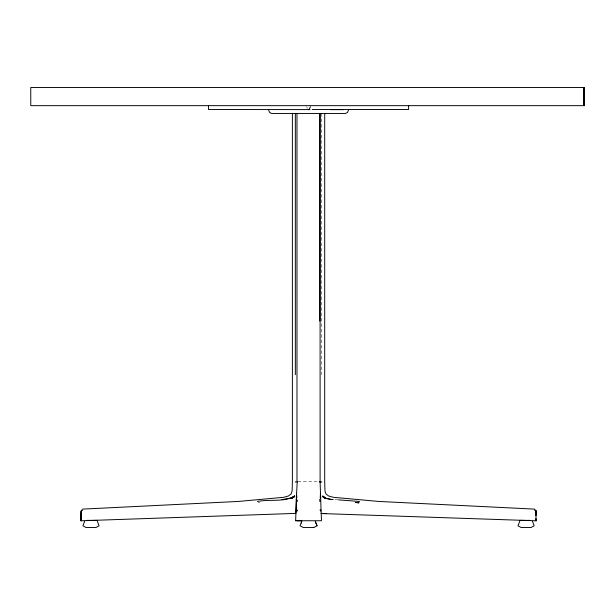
<?xml version="1.0" encoding="UTF-8"?>
<svg xmlns="http://www.w3.org/2000/svg" width="615" height="615" viewBox="0 0 615 615"><rect width="100%" height="100%" fill="white"/><g stroke="black" fill="none" stroke-linecap="round" stroke-linejoin="round"><path stroke-width="0.46" stroke-dasharray="3.08 2.31" d="M258.208 502.824L259.822 502.747M297.921 481.73L319.17 481.73M337.935 499.818L331.385 499.211L335.229 499.611M331.477 499.119L333.207 499.457L331.331 499.088M306.677 106.664L307.3 108.34M321.76 113.452L321.76 374.65"/><path stroke-width="0.92" d="M324.705 113.452L324.697 482.191L324.974 491.116L326.088 494.099L328.671 495.99L333.207 497.289L378.755 501.448L534.543 509.112M81.464 510.335L81.457 511.088L82.249 509.981L81.142 511.119L81.072 520.79L295.907 513.394L296.576 493.361M81.441 510.25L81.072 520.79L81.142 511.119L81.757 510.358M296.361 499.541L296.476 496.151M321.753 482.191L321.338 481.73M295.754 481.73L295.346 482.183M296.768 495.367L296.461 499.165L296.707 497.973L296.399 498.427M81.072 520.79L81.403 510.365M296.753 496.451L296.492 497.866M296.399 498.488L295.646 520.744M296.607 493.368L297.214 481.722L296.953 482.175M320.284 493.86L320.653 498.142M297.23 501.486L297.368 500.126M291.441 498.165L293.985 497.081L294.324 495.921L294.754 496.151L291.51 498.427M293.985 497.089L294.131 496.451L292.071 497.589M296.345 511.088L296.238 510.358L296.907 509.981L297.176 511.119L296.507 510.358M325.581 498.427L325.712 497.973L322.767 495.921L322.345 496.151L324.566 498.073L330.378 499.541L330.47 499.08L325.65 498.165L323.106 497.081L322.96 496.451L324.951 497.696L324.758 498.142M310.414 106.664L309.153 109.593M84.616 521.328L82.925 525.802L86 527.501L96.002 527.501L99.076 525.802L97.385 521.328M519.706 521.328L518.014 525.802L521.097 527.501L531.091 527.501L534.166 525.802L532.482 521.328M301.112 523.165L300.043 525.802L303.303 527.501L313.819 527.501M301.081 523.165L301.842 521.328M291.379 497.973L294.131 496.451C283.146 502.409 269.262 498.996 257.401 501.486M294.131 496.451L292.14 497.696L292.333 498.142M296.269 510.365L296.937 509.989M348.682 109.516L347.567 112.361L345.538 113.452L271.553 113.452L269.524 112.361L268.409 109.516M313.788 527.501L317.048 525.802L315.28 521.328L317.025 525.802M291.671 497.95L281.87 499.611M535.949 511.119L534.842 509.981L535.949 511.119L536.019 520.79L321.191 513.54M82.548 509.112L238.343 501.448L283.884 497.289L288.427 495.99L291.01 494.099L292.117 491.116L292.394 482.191L292.386 113.452M321.33 113.444L320.1 113.452L320.1 481.73L321.184 513.402L325.981 513.533M309.983 109.593L208.477 109.516L208.477 105.649M312.297 109.516L408.614 109.516L408.614 105.649M330.378 109.647L343.416 109.647M87.053 520.367L97.385 520.367M519.706 520.367L530.038 520.367M295.754 113.452L296.991 113.46M296.776 520.782L301.519 520.79M338.527 499.864L359.652 501.486M295.623 520.744L321.476 520.744L321.214 513.394M294.324 495.913L294.746 496.151M320.338 495.913L320.569 495.659M535.342 510.358L535.634 511.088L535.634 510.335M319.662 499.457L319.869 501.486M535.65 510.25L535.819 515.039L535.688 510.365M320.615 497.089L320.638 497.589M319.846 113.452L319.846 321.107M296.968 113.452L296.991 481.73M295.338 113.452L295.338 374.65M320.346 496.451L320.354 497.973L320.346 496.451M584.042 87.499L583.981 105.657L584.242 87.499L30.75 87.499L30.773 105.657L584.25 105.657L584.042 87.499M319.846 481.73L320.115 482.183L319.846 481.73M355.654 502.463L358.883 502.824L355.654 502.463M320.154 509.989L320.746 511.088L320.822 510.365L320.154 509.989M535.896 515.262L535.788 510.658L535.896 515.27M536.019 520.79L535.973 518.945L536.019 520.79"/></g></svg>
